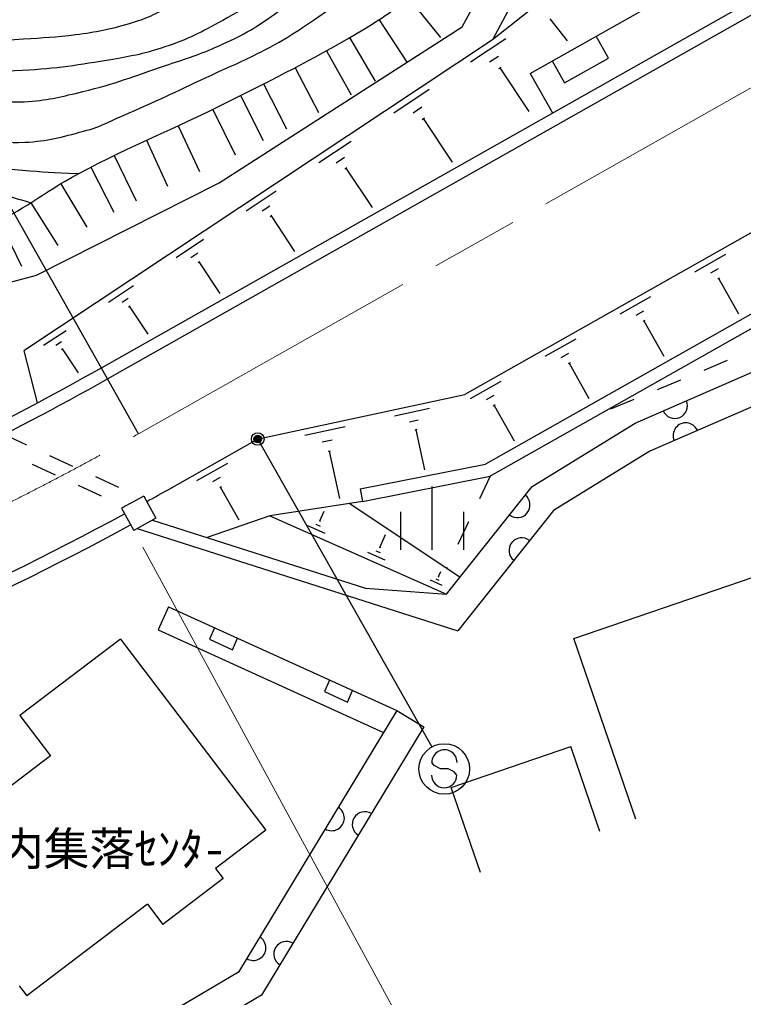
# Model space of a CAD drawing. Units: millimetres, scale not verified. Extents: x 40000 to 680000, y 20000 to 380000.
# Drawn here: x 505111 to 533754, y 239830 to 278537 of the extents above; entities that cross this region are included whole.
import ezdxf
from ezdxf.enums import TextEntityAlignment as Align

# ---------------------------------------------------------------- set-up
doc = ezdxf.new("R2010")
doc.units = ezdxf.units.MM
doc.header["$LTSCALE"] = 1000
doc.header["$PDMODE"] = 32
doc.header["$PDSIZE"] = 500
doc.linetypes.add('CHAIN', pattern=[18.5, 12, -1.5, 3.5, -1.5])
for name, color, linetype, lineweight in [('M-BGD', 7, 'Continuous', 25), ('M-BMK', 2, 'CHAIN', 13), ('M-STR-HTXT', 7, 'Continuous', 13), ('M-STR-STRC', 7, 'Continuous', 25)]:
    doc.layers.add(name, color=color, linetype=linetype, lineweight=lineweight)
doc.styles.add('ＭＳ ゴシック', font='')
doc.styles.get('ＭＳ ゴシック').set_extended_font_data('MS Gothic')

msp = doc.modelspace()

# ---------------------------------------------------------------- linework, layer by layer
at = {"layer": 'M-BGD'}
for p, q in [((508347, 264755), (564977, 296758)), ((508593, 264319), (565223, 296323)), ((522623, 278243), (528178, 288433)), ((509823, 262143), (495063, 288261)), ((529168, 287738), (523821, 277737)), ((525309, 276408), (542721, 286248)), ((532900, 284898), (523821, 277737)), ((520514, 279390), (521767, 277832)), ((519342, 278531), (520432, 276854)), ((526092, 278563), (526774, 277698)), ((513003, 272068), (522623, 278243)), ((523821, 277737), (505275, 265423)), ((518170, 277821), (519176, 276093)), ((522957, 276863), (524353, 277790)), ((528413, 277013), (527921, 277884)), ((517257, 277300), (518231, 275553)), ((523712, 276862), (524061, 277093)), ((526179, 276900), (526671, 276029)), ((526671, 276029), (528413, 277013)), ((516014, 276630), (516940, 274857)), ((524074, 276600), (524162, 276658)), ((524118, 276629), (525265, 274901)), ((525309, 276408), (526194, 274841)), ((514768, 275994), (515670, 274208)), ((519925, 274850), (521321, 275777)), ((513851, 275532), (514753, 273746)), ((512757, 274982), (513639, 273187)), ((520680, 274849), (521029, 275081)), ((521043, 274587), (521130, 274645)), ((521086, 274616), (522233, 272889)), ((511391, 274333), (512229, 272518)), ((510133, 273758), (510968, 271941)), ((516947, 272873), (518236, 273729)), ((540142, 273534), (522730, 263694)), ((508854, 273156), (509731, 271358)), ((517644, 272872), (517967, 273086)), ((544843, 272974), (523553, 260943)), ((507925, 272689), (508846, 270913)), ((517979, 272630), (518060, 272683)), ((518019, 272656), (519057, 271094)), ((545204, 272604), (523729, 260468)), ((505787, 268424), (513003, 272068)), ((506746, 272039), (507773, 270323)), ((514074, 270965), (515260, 271752)), ((505552, 271283), (506619, 269591)), ((514716, 270964), (515012, 271161)), ((504304, 270571), (505185, 268776)), ((515023, 270742), (515098, 270791)), ((515061, 270766), (515993, 269362)), ((511303, 269125), (512389, 269846)), ((511890, 269124), (512162, 269304)), ((533039, 269233), (531820, 268544)), ((512172, 268920), (512240, 268965)), ((512206, 268943), (513037, 267691)), ((529467, 262566), (543891, 268837)), ((532754, 268670), (532450, 268497)), ((501547, 267308), (505787, 268424)), ((532812, 268300), (532736, 268257)), ((532774, 268279), (533561, 266886)), ((508633, 267352), (509617, 268006)), ((509165, 267351), (509412, 267515)), ((530079, 267560), (528860, 266871)), ((544333, 267666), (530047, 261455)), ((509421, 267166), (509483, 267207)), ((509452, 267187), (510182, 266088)), ((529794, 266997), (529490, 266825)), ((529852, 266628), (529776, 266585)), ((529814, 266606), (530601, 265213)), ((506063, 265646), (506949, 266235)), ((506543, 265646), (506764, 265793)), ((527119, 265887), (525900, 265198)), ((505275, 265423), (505813, 263363)), ((506773, 265479), (506828, 265516)), ((506800, 265498), (507429, 264551)), ((526834, 265324), (526530, 265152)), ((526892, 264955), (526816, 264912)), ((526854, 264933), (527641, 263540)), ((533109, 265036), (532185, 264652)), ((524159, 264214), (522940, 263525)), ((531262, 264268), (530339, 263884)), ((514682, 261966), (522730, 263694)), ((523874, 263651), (523570, 263479)), ((523932, 263282), (523856, 263239)), ((523894, 263260), (524681, 261867)), ((529415, 263500), (528492, 263117)), ((521334, 263138), (519947, 262841)), ((520888, 262680), (520542, 262606)), ((525390, 260053), (529467, 262566)), ((504484, 262120), (505392, 261701)), ((517997, 262422), (516393, 262077)), ((520833, 262305), (520746, 262287)), ((520789, 262296), (521129, 260716)), ((511053, 259966), (514405, 261861)), ((517482, 261892), (517081, 261806)), ((506300, 261282), (507208, 260863)), ((517417, 261458), (517317, 261437)), ((517367, 261448), (517769, 259577)), ((530047, 261455), (526232, 259104)), ((505610, 260940), (506518, 260521)), ((513334, 260969), (512115, 260282)), ((518589, 259956), (523553, 260943)), ((508116, 260444), (509024, 260025)), ((513049, 260407), (512744, 260235)), ((518687, 259466), (523729, 260468)), ((523729, 260468), (523304, 259562)), ((507426, 260102), (508334, 259683)), ((513106, 260038), (513030, 259995)), ((513068, 260016), (513792, 258733)), ((518589, 259956), (518687, 259466)), ((521441, 257553), (521441, 260053)), ((522006, 255797), (525390, 260053)), ((510027, 259674), (509148, 259196)), ((510027, 259674), (510504, 258795)), ((518687, 259466), (515010, 258898)), ((518183, 259388), (522541, 256470)), ((509148, 259196), (509626, 258318)), ((509242, 259264), (509259, 259256)), ((516998, 258697), (517169, 259081)), ((520191, 257553), (520191, 259053)), ((526232, 259104), (522448, 254344)), ((522691, 257553), (522691, 259053)), ((510504, 258795), (509626, 258318)), ((510369, 258722), (518800, 256033)), ((515010, 258898), (512532, 258032)), ((515010, 258898), (522006, 255797)), ((516838, 258564), (517008, 258489)), ((516977, 258706), (517019, 258687)), ((522880, 258657), (522455, 257752)), ((509761, 258391), (522448, 254344)), ((516508, 258507), (517187, 258206)), ((519368, 257646), (519591, 258149)), ((518878, 257457), (519558, 257156)), ((519208, 257514), (519378, 257439)), ((519347, 257656), (519390, 257637)), ((527044, 254037), (536504, 257279)), ((521691, 256488), (521778, 256685)), ((522030, 256846), (522018, 256821)), ((521356, 256359), (521820, 256153)), ((521581, 256397), (521697, 256346)), ((521676, 256494), (521705, 256481)), ((518800, 256033), (522006, 255797)), ((511008, 255288), (510594, 254378)), ((511008, 255288), (520034, 251182)), ((510594, 254378), (519513, 250320)), ((512829, 254460), (512621, 254005)), ((509110, 254011), (505128, 250987)), ((509110, 254011), (514856, 246446)), ((512621, 254005), (513532, 253591)), ((513532, 253591), (513739, 254046)), ((529496, 246882), (527044, 254037)), ((517380, 252389), (517173, 251934)), ((517173, 251934), (518083, 251520)), ((518083, 251520), (518290, 251975)), ((505128, 250987), (506338, 249394)), ((520034, 251182), (513777, 240837)), ((520034, 251182), (521103, 250535)), ((521103, 250535), (514684, 239921)), ((522192, 248146), (526922, 249767)), ((528077, 246396), (526922, 249767)), ((506338, 249394), (501162, 245463)), ((523347, 244775), (522192, 248146)), ((514856, 246446), (512865, 244934)), ((512865, 244934), (513168, 244536)), ((513168, 244536), (510779, 242721)), ((510174, 243518), (505396, 239888)), ((510174, 243518), (510779, 242721)), ((513777, 240837), (505598, 236004)), ((505094, 240287), (505396, 239888)), ((514684, 239921), (506294, 234963))]:
    msp.add_line(p, q, dxfattribs=at)
for centre, radius, start, end in [((450783, 366614), 117000, 296.12988, 299.47232), ((450783, 366614), 117500, 296.12988, 299.47232), ((531036, 263248), 500, 203.4986, 23.4986), ((531472, 262074), 500, 23.4986, 203.4986), ((450783, 366614), 122500, 298.9851, 299.47232), ((524807, 259320), 500, 231.5144, 51.5144), ((450783, 366614), 122500, 288.96801, 298.51738), ((450783, 366614), 123000, 288.96801, 298.51738), ((524976, 257524), 500, 51.5144, 231.5144), ((517462, 246929), 500, 238.8348, 58.8349), ((518775, 246684), 500, 58.8349, 238.8348), ((514357, 241795), 500, 238.8348, 58.8349), ((515670, 241550), 500, 58.8349, 238.8348)]:
    msp.add_arc(centre, radius, start, end, dxfattribs=at)
for points, knots in [([(484706, 277996), (485972, 276949), (486310, 276673), (487307, 275790), (488177, 275019), (488591, 274502), (489502, 273778), (490612, 272896), (491305, 272494), (492501, 271730), (493819, 270888), (494516, 270305), (495972, 269732), (496348, 269584), (496598, 269651), (497000, 269609), (498225, 269480), (498916, 269322), (500146, 269389), (500924, 269432), (501330, 269669), (502084, 269865), (502758, 270040), (503164, 270064), (503803, 270340), (505302, 270987), (505985, 271655), (507424, 272425), (509688, 273637), (511058, 274115), (513347, 275277), (515367, 276302), (516519, 276844), (518468, 277996), (519350, 278518), (519839, 278832), (520629, 279485), (523271, 281667), (523841, 283763), (525743, 286613), (526001, 286999), (526289, 287177), (526344, 287637), (526401, 288122), (525990, 288313), (525814, 288768), (525501, 289574), (525461, 290071), (525201, 290897), (524810, 292138), (524387, 292772), (524104, 294042), (524016, 294435), (523977, 294578), (523907, 295054)], [0, 0, 0, 0, 1, 1, 1, 2, 2, 2, 3, 3, 3, 4, 4, 4, 5, 5, 5, 6, 6, 6, 7, 7, 7, 8, 8, 8, 9, 9, 9, 10, 10, 10, 11, 11, 11, 12, 12, 12, 13, 13, 13, 14, 14, 14, 15, 15, 15, 16, 16, 16, 17, 17, 17, 18, 18, 18, 18]), ([(489151, 279632), (489950, 279044), (490173, 278878), (490856, 278438), (491487, 278032), (491845, 277810), (492505, 277452), (493256, 277045), (493681, 276823), (494457, 276467), (496396, 275578), (497502, 275101), (499536, 274458), (500314, 274212), (500776, 274165), (501583, 274041), (502357, 273923), (502793, 273870), (503572, 273795), (504252, 273729), (504634, 273650), (505316, 273681), (506241, 273724), (506751, 273880), (507647, 274117), (508372, 274309), (508738, 274543), (509428, 274837), (510732, 275393), (511439, 275759), (512726, 276353), (513474, 276699), (513906, 276867), (514640, 277244), (515734, 277807), (516306, 278203), (517312, 278912), (517715, 279196), (517900, 279407), (518259, 279745), (519094, 280532), (519532, 281011), (520249, 281906), (520669, 282430), (520863, 282762), (521159, 283365), (521520, 284103), (521609, 284567), (521841, 285355), (522106, 286254), (522242, 286764), (522410, 287686), (522529, 288343), (522501, 288725), (522542, 289392), (522659, 291290), (522600, 291945), (522542, 294262)], [0, 0, 0, 0, 1, 1, 1, 2, 2, 2, 3, 3, 3, 4, 4, 4, 5, 5, 5, 6, 6, 6, 7, 7, 7, 8, 8, 8, 9, 9, 9, 10, 10, 10, 11, 11, 11, 12, 12, 12, 13, 13, 13, 14, 14, 14, 15, 15, 15, 16, 16, 16, 17, 17, 17, 18, 18, 18, 19, 19, 19, 19]), ([(490150, 279780), (490954, 279218), (491196, 279044), (491914, 278653), (492565, 278298), (492959, 278159), (493630, 277844), (494184, 277584), (494490, 277429), (495051, 277182), (496186, 276683), (496816, 276379), (497991, 275982), (498981, 275647), (499550, 275459), (500589, 275345), (501578, 275235), (502142, 275355), (503137, 275345), (504047, 275335), (504558, 275232), (505465, 275296), (506319, 275355), (506788, 275490), (507621, 275688), (508920, 275996), (509614, 276293), (510880, 276717), (511653, 276975), (512093, 277104), (512841, 277428), (513753, 277822), (514253, 278088), (515071, 278653), (515695, 279084), (515965, 279430), (516516, 279951), (517165, 280565), (517564, 280881), (518134, 281569), (518770, 282338), (519061, 282823), (519579, 283676), (520051, 284452), (520322, 284891), (520658, 285734), (521025, 286658), (521128, 287214), (521344, 288185), (521575, 289228), (521723, 289815), (521809, 290880), (521907, 292092), (521848, 292571), (521711, 293992)], [0, 0, 0, 0, 1, 1, 1, 2, 2, 2, 3, 3, 3, 4, 4, 4, 5, 5, 5, 6, 6, 6, 7, 7, 7, 8, 8, 8, 9, 9, 9, 10, 10, 10, 11, 11, 11, 12, 12, 12, 13, 13, 13, 14, 14, 14, 15, 15, 15, 16, 16, 16, 17, 17, 17, 18, 18, 18, 18]), ([(521172, 293723), (521128, 292549), (521126, 292191), (520976, 291223), (520855, 290440), (520762, 290004), (520559, 289238), (520280, 288182), (520111, 287591), (519726, 286568), (519368, 285612), (519167, 285072), (518697, 284166), (518209, 283225), (517961, 282668), (517300, 281838), (516757, 281155), (516410, 280795), (515732, 280245), (514790, 279481), (514219, 279096), (513159, 278506), (512295, 278024), (511794, 277767), (510856, 277452), (510072, 277189), (509612, 277099), (508798, 276962), (507409, 276728), (506626, 276598), (505220, 276521), (504388, 276475), (503920, 276472), (503088, 276496), (502034, 276527), (501437, 276517), (500393, 276668), (499083, 276857), (498346, 277002), (497085, 277403), (496209, 277681), (495749, 277926), (494904, 278285), (494048, 278649), (493531, 278780), (492723, 279241), (492188, 279546), (491992, 279669), (491400, 280098)], [0, 0, 0, 0, 1, 1, 1, 2, 2, 2, 3, 3, 3, 4, 4, 4, 5, 5, 5, 6, 6, 6, 7, 7, 7, 8, 8, 8, 9, 9, 9, 10, 10, 10, 11, 11, 11, 12, 12, 12, 13, 13, 13, 14, 14, 14, 15, 15, 15, 16, 16, 16, 16]), ([(492429, 280613), (493627, 280074), (493955, 279926), (494953, 279535), (495900, 279164), (496435, 278964), (497403, 278653), (498407, 278330), (498966, 278119), (500001, 277918), (501040, 277715), (501637, 277645), (502696, 277624), (503702, 277603), (504265, 277700), (505269, 277771), (506074, 277827), (506528, 277833), (507327, 277942), (508170, 278057), (508644, 278142), (509459, 278383), (510138, 278584), (510499, 278765), (511125, 279094), (512181, 279648), (512732, 280048), (513649, 280809), (514286, 281337), (514557, 281729), (515071, 282377), (515682, 283149), (515924, 283657), (516418, 284509), (516736, 285057), (516896, 285376), (517153, 285955), (517578, 286910), (517767, 287467), (518109, 288454), (518630, 289957), (518744, 290503), (519212, 292375)], [0, 0, 0, 0, 1, 1, 1, 2, 2, 2, 3, 3, 3, 4, 4, 4, 5, 5, 5, 6, 6, 6, 7, 7, 7, 8, 8, 8, 9, 9, 9, 10, 10, 10, 11, 11, 11, 12, 12, 12, 13, 13, 13, 14, 14, 14, 14]), ([(507424, 272425), (506364, 272477), (506080, 272491), (505221, 272563), (504376, 272634), (503899, 272661), (503061, 272791), (502210, 272922), (501727, 272986), (500900, 273226), (500109, 273456), (499680, 273633), (498910, 273928), (497226, 274573), (496248, 274861), (494628, 275652), (494000, 275959), (493673, 276179), (493055, 276505), (492293, 276906), (491858, 277114), (491084, 277490), (490473, 277787), (490111, 277912), (489511, 278229), (488862, 278572), (488646, 278715), (487900, 279196)], [0, 0, 0, 0, 1, 1, 1, 2, 2, 2, 3, 3, 3, 4, 4, 4, 5, 5, 5, 6, 6, 6, 7, 7, 7, 8, 8, 8, 9, 9, 9, 9]), ([(486630, 278078), (488153, 277523), (488551, 277374), (489795, 276960), (490790, 276629), (491362, 276486), (492353, 276145), (493273, 275829), (493789, 275650), (494684, 275273), (495545, 274911), (495991, 274629), (496845, 274250), (497679, 273879), (498157, 273697), (499005, 273359), (500050, 272943), (500626, 272682), (501696, 272336), (502313, 272136), (502680, 272103), (503307, 271938), (504190, 271705), (504476, 271612), (505552, 271283)], [0, 0, 0, 0, 1, 1, 1, 2, 2, 2, 3, 3, 3, 4, 4, 4, 5, 5, 5, 6, 6, 6, 7, 7, 7, 8, 8, 8, 8])]:
    msp.add_open_spline(points, degree=3, knots=knots, dxfattribs=at)
at = {"layer": 'M-BMK'}
msp.add_line((509823, 262143), (565800, 293777), dxfattribs=at)
msp.add_arc((450783, 366614), 120000, 284.074, 299.47232, dxfattribs=at)
at = {"layer": 'M-STR-HTXT'}
msp.add_line((509984, 257659), (524744, 230493), dxfattribs=at)
at = {"layer": 'M-STR-STRC'}
for p, q in [((514609, 261804), (521424, 249746)), ((521520, 249016), (521421, 249134)), ((521765, 248877), (521520, 249016)), ((522066, 248874), (521765, 248877)), ((522311, 248762), (522066, 248874)), ((522417, 248626), (522311, 248762))]:
    msp.add_line(p, q, dxfattribs=at)
for centre, radius in [((514536, 261934), 150), ((514536, 261934), 120), ((514536, 261934), 90), ((514536, 261934), 60), ((514536, 261934), 30), ((521916, 248875), 1000)]:
    msp.add_circle(centre, radius, dxfattribs=at)
for centre, start, end in [((521921, 249130), 359.5549, 179.5549), ((521917, 248630), 179.5549, 359.5549)]:
    msp.add_arc(centre, 500, start, end, dxfattribs=at)
msp.add_point((514536, 261934), dxfattribs=at)

# ---------------------------------------------------------------- texts
at = {"layer": 'M-BGD', "style": 'ＭＳ ゴシック'}
msp.add_text('河内集落ｾﾝﾀ-', height=1320, dxfattribs=at).set_placement((502467, 245714), align=Align.MIDDLE_LEFT)

doc.saveas('drawing.dxf')
